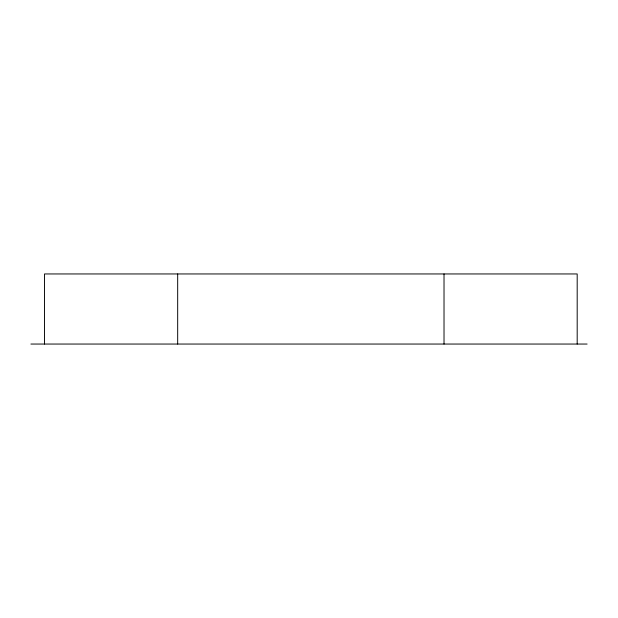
<?xml version="1.0" encoding="UTF-8"?>
<svg xmlns="http://www.w3.org/2000/svg" width="618" height="618" viewBox="0 0 618 618"><rect width="100%" height="100%" fill="white"/><g stroke="black" fill="none" stroke-linecap="round" stroke-linejoin="round"><path stroke-width="0.93" d="M30.9 344.048L587.1 344.048M577.189 344.048L577.189 273.952L44.504 273.952L44.504 344.048M444.018 273.952L444.018 344.048M177.675 273.952L177.675 344.048"/></g></svg>
